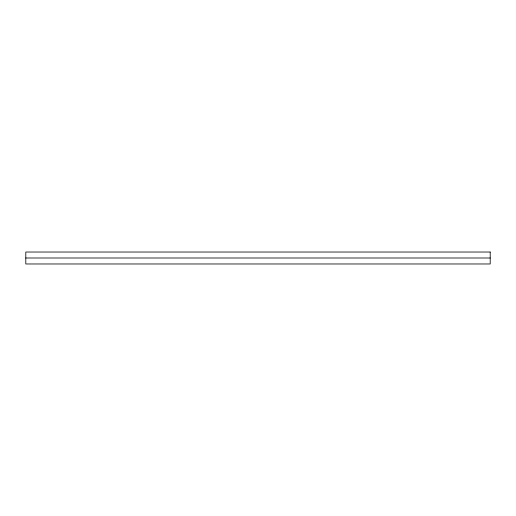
<?xml version="1.0" encoding="UTF-8"?>
<svg xmlns="http://www.w3.org/2000/svg" width="516" height="516" viewBox="0 0 516 516"><rect width="100%" height="100%" fill="white"/><g stroke="black" fill="none" stroke-linecap="round" stroke-linejoin="round"><path stroke-width="0.77" d="M25.8 258L490.2 258M490.2 252.027L25.8 252.027L25.8 263.973L490.2 263.973L490.2 252.027"/></g></svg>
